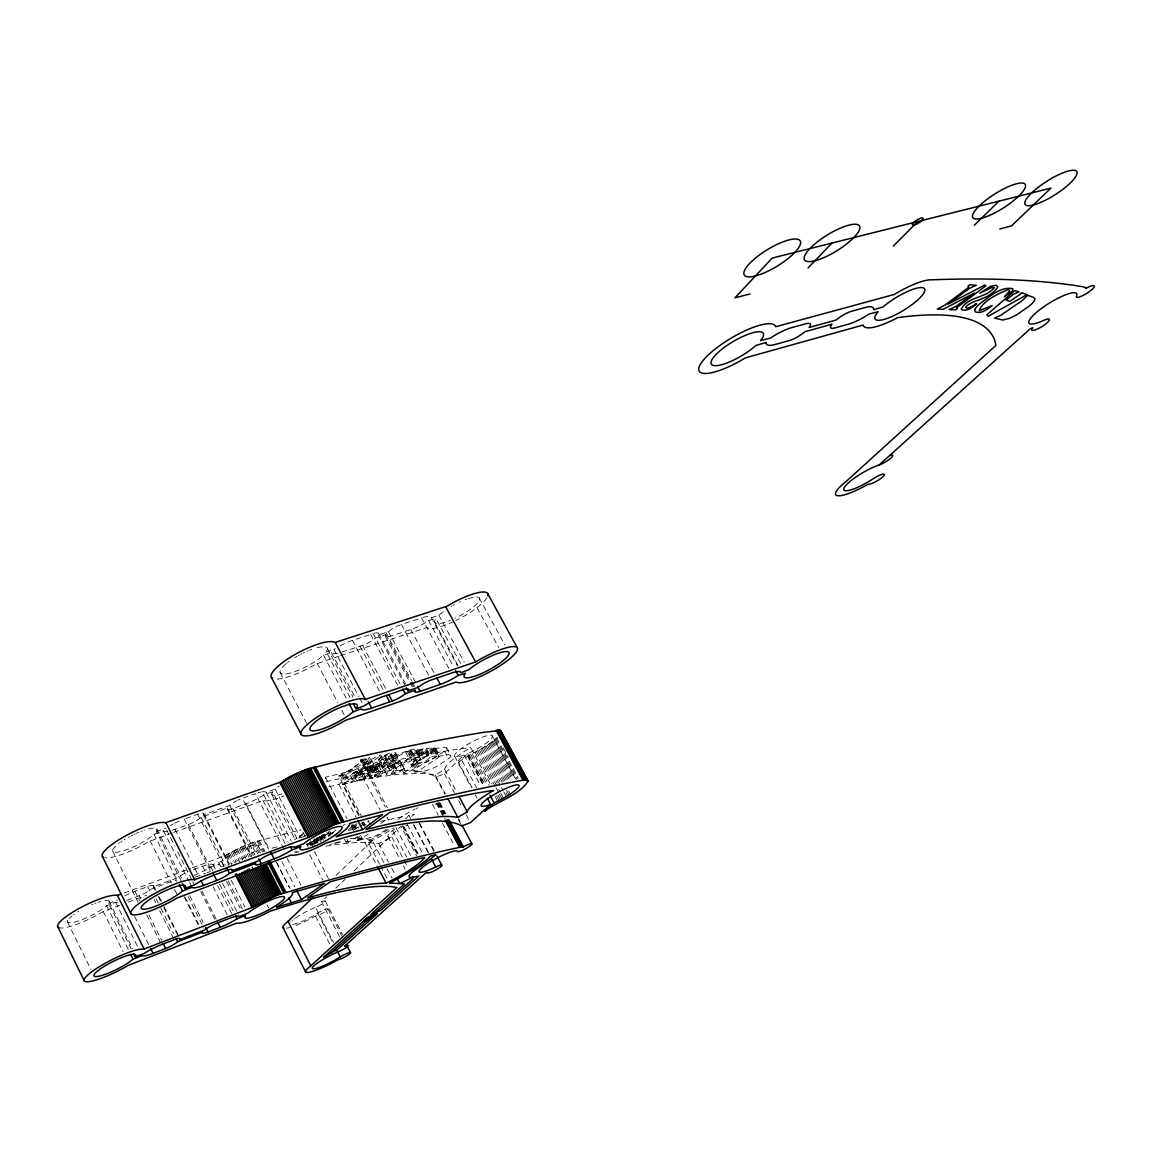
<?xml version="1.0" encoding="UTF-8"?>
<svg xmlns="http://www.w3.org/2000/svg" width="1152" height="1152" viewBox="0 0 1152 1152"><rect width="100%" height="100%" fill="white"/><g stroke="black" fill="none" stroke-linecap="round" stroke-linejoin="round"><path stroke-width="0.75" stroke-dasharray="5 3.75" d="M411.48 750.874L415.843 758.909L413.294 762.163L409.19 754.445C417.888 744.595 394.877 757.57 393.739 759.269C379.282 769.147 393.379 765.878 399.672 760.666L404.467 768.485L398.477 772.589L390.542 774.878L386.827 774.432L381.355 764.064C341.582 779.472 408.96 752.213 392.616 752.458M410.918 750.758L417.427 762.869L422.266 758.938L427.334 756.619L423.245 748.93L416.246 750.413L415.555 752.069L399.816 765.446L403.862 773.107L406.382 773.251L438.509 755.438L429.408 757.166L425.318 749.491L426.658 748.584L434.448 747.806L439.186 756.893L420.466 769.622L414.979 772.2L410.947 764.611C418.507 761.054 432.432 753.35 434.275 748.814L439.099 756.547M403.862 773.107L420.71 758.664L416.65 750.6M370.656 777.73L366.235 769.579L366.782 768.398L374.328 763.272L388.526 756.922L391.709 754.128L388.699 754.459L378.331 759.514L382.478 767.376C410.026 754.157 388.656 768.312 378.461 771.12C360.778 780.178 378.792 779.328 385.474 771.854L374.89 776.376L370.267 768.427M374.386 776.246C380.635 769.795 391.291 769.435 398.002 763.114C405 755.194 382.565 764.928 382.478 767.376M400.392 760.766L391.637 765.878L384.595 767.333L382.738 766.685A16.027 3.341 -27.9 0 1 384.638 763.459C385.387 758.232 429.163 740.664 409.19 754.445M413.294 762.163L419.256 757.915L415.051 749.707M180.893 880.56L156.398 831.47A24.696 5.501 -26.6 0 0 144.374 830.174M131.27 949.032L108.734 903.197A23.227 4.81 -26.4 0 0 102.47 901.051M350.136 697.738L326.29 651.758A26.51 6.739 -27.6 0 0 314.136 648.59M296.986 838.627L272.606 791.914A23.544 5.112 -27.4 0 0 281.866 793.872M221.011 866.822L219.298 863.87A22.176 4.493 -27.2 0 0 224.41 866.232M460.642 663.509L435.917 618.552A25.387 6.206 -28.5 0 0 450.461 620.323M411.754 816.365A92.923 17.784 -27.6 0 0 414.288 814.19L408.902 815.314L407.16 817.243A47.318 8.971 -27.7 0 1 404.626 819.634M359.309 815.069L338.861 776.002C344.909 773.222 364.118 761.515 360.475 759.974L385.243 807.062M366.034 768.096L364.666 767.952L344.203 783.058L349.589 780.494L366.034 768.096L361.598 759.902M360.418 770.616L380.952 755.309L385.128 763.2L364.55 778.478L365.947 778.594L361.829 770.746L360.418 770.616L364.81 778.694M337.954 653.17A21.744 5.486 -27.9 0 1 331.373 652.435L323.021 655.43A26.51 6.739 -27.6 0 1 289.109 673.315A26.51 6.739 -27.6 0 1 285.667 664.128M336.053 875.376L372.384 840.586L383.832 862.474M326.174 781.805A440.726 83.491 -26.4 0 1 435.686 777.082L444.413 773.842L464.083 755.021A21.442 4.277 -28.3 0 1 462.73 747.518A21.442 4.277 -28.3 0 1 492.25 735.754A21.442 4.277 -28.3 0 1 467.654 753.595L458.525 762.307L472.061 787.622M458.525 762.307C470.578 753.149 486.115 748.037 497.506 737.28M167.486 831.326A21.571 4.795 -26.9 0 1 163.526 830.822L153.749 834.48A24.696 5.501 -26.6 0 1 121.363 851.371A24.696 5.501 -26.6 0 1 118.541 843.667M339.581 936.691L321.538 901.699L326.75 896.746M335.866 888.091L344.995 879.437M354.11 870.782L401.026 826.286L416.621 855.893M117.763 902.707A20.304 4.19 -26.6 0 1 115.618 902.29L106.344 905.875A23.227 4.81 -26.4 0 1 79.272 920.707A23.227 4.81 -26.4 0 1 68.774 918.936M422.971 617.458A21.226 5.242 -28.2 0 1 431.41 617.746L439.344 614.909A25.387 6.206 -28.5 0 1 444.528 610.805M261.648 791.885A21.024 4.579 -27.2 0 1 266.141 792.374L275.429 788.904A23.544 5.112 -27.4 0 1 279.115 785.981M193.363 869.645L202.637 866.218A19.8 4.032 -26.9 0 1 213.005 864.605L221.832 861.192A22.176 4.493 -27.2 0 1 250.632 845.957A22.176 4.493 -27.2 0 1 253.037 852.163L252.317 852.696A22.176 4.493 -27.2 0 1 238.334 860.933M358.675 815.602L342.389 784.454L349.978 782.496L376.229 768.643L372.067 760.752L345.83 774.605L338.861 776.002M423.245 748.93L418.176 751.248L413.352 755.179C416.635 755.798 426.37 751.752 425.318 749.491M328.781 832.522L327.082 833.962A15.12 2.952 -27.6 0 0 325.483 836.784M417.427 762.869C420.71 763.445 430.416 759.398 429.408 757.166M348.019 830.03L354.182 824.803M434.275 748.814L443.678 747.101L446.76 748.181A14.328 2.909 -28.1 0 1 444.514 751.075L435.283 757.44A14.544 2.952 -28.1 0 1 428.026 761.069L421.661 763.243L410.947 764.611M356.933 823.622L354.73 825.437L359.611 824.731M446.674 747.662L450.792 755.741A14.328 2.866 -28.1 0 1 448.531 758.606L439.286 764.957A14.544 2.909 -28.1 0 1 432.029 768.6L425.664 770.789L414.979 772.2M344.491 839.203L346.003 842.098L349.358 839.405M328.91 786.816L338.904 784.368L358.632 769.133L380.074 809.942M303.797 833.011L294.466 839.909M366.235 769.579C371.362 771.077 377.467 767.218 381.355 764.064M315.331 839.448L323.914 834.653L325.613 838.238M360.475 759.974L369.576 757.526L373.752 765.461L367.819 768.298L352.382 779.458L348.221 771.538L363.629 760.349L369.576 757.526M365.947 778.594L356.976 781.056L352.858 773.179L358.618 770.458L372.067 760.752M352.858 773.179L361.829 770.746M356.976 781.056L362.75 778.32L376.229 768.643M313.934 843.97L326.693 834.768L306.432 844.589M298.872 837.691L304.445 833.659M335.722 829.944L329.789 835.79M310.306 845.611L318.37 839.837L304.762 847.022M378.331 759.514L384.293 755.309L389.491 753.264M332.381 833.501L324.418 838.44L322.877 835.459M380.664 823.637L385.186 820.296A13.536 2.592 -27.8 0 0 387.158 817.747M386.309 829.483L380.333 833.314A13.738 2.592 -27.8 0 1 373.464 836.77L356.904 840.73L355.406 837.85M399.816 765.446L402.336 765.605L434.448 747.806M427.334 756.619L421.69 757.224L420.754 758.318M438.336 756.446L447.739 754.675L450.706 755.222M356.904 840.73L368.28 834.178M339.019 656.093L315.835 664.085A36.446 9.259 -27.6 0 1 275.083 679.046M171.994 832.968L148.867 841.594A36.216 8.064 -26.6 0 1 104.875 857.779M119.952 905.184L102.053 912.125A34.07 7.056 -26.4 0 1 60.365 927.994M192.312 867.787L225.576 855.475L238.709 848.318L252.014 842.702L289.656 832.694A2169.115 261.778 -24.2 0 1 301.075 829.814M404.467 768.485L391.781 773.669L387.029 765.389M346.003 842.098L348.494 842.083L357.581 836.87M342.389 784.454A441.216 82.382 -26.4 0 1 381.514 776.534L398.074 774.403L419.04 773.41A441.216 82.382 -26.4 0 1 435.312 774.979L444.686 769.536A40.522 7.963 -28.3 0 1 470.678 747.59L490.608 784.656M360.907 823.982L363.499 822.485M292.824 924.48A20.131 3.485 -27.5 0 0 317.621 913.104A7.488 1.282 -27.5 0 1 326.866 908.87A7.488 1.282 -27.5 0 1 325.051 911.794A7.488 1.282 -27.5 0 1 315.792 916.042L314.395 916.632A27.706 4.795 -27.5 0 1 293.602 926.294M358.387 827.021L353.794 829.627L351.49 825.178M359.914 826.157L369.086 820.944M294.826 852.278L297.187 851.011M343.022 825.35L345.082 824.27M352.382 779.458L383.558 763.128L385.128 763.2M301.046 837.907L305.611 835.502M348.221 771.538L379.382 755.237L380.952 755.309M379.699 864.374L368.294 842.558L369.23 842.112A47.318 8.971 -27.7 0 0 393.854 827.798M368.294 842.558L378.778 843.538L391.896 837.173A25.589 4.738 -27.9 0 1 392.674 830.506A92.923 17.784 -27.6 0 0 396.274 828.058M415.843 758.909C406.915 759.384 396.432 766.613 391.277 773.51M338.026 842.141L339.25 841.594M348.653 830.592L354.01 828.706M126.691 900.432L139.349 895.723A10.771 2.218 -26.7 0 0 151.272 889.027L176.27 879.739A10.642 2.174 -26.9 0 0 176.962 881.078M128.333 902.059L146.75 895.19M195.336 877.075L205.387 873.331M207.058 872.698L210.413 871.445M340.632 841.954L329.933 844.502M124.142 893.03L190.656 868.392M124.574 895.982A20.218 4.147 -26.6 0 1 134.957 891.317L147.672 886.594A10.786 2.218 -26.7 0 1 153.36 886.752L178.387 877.464A10.642 2.174 -26.9 0 1 188.122 871.675M108.619 903.37L117.662 900.014M194.069 875.347A19.886 4.061 -27 0 0 210.845 866.88L219.427 863.698M172.21 830.232A21.571 4.795 -26.9 0 0 175.032 829.31L188.352 824.53A11.448 2.52 -26.9 0 0 201.096 817.373L227.39 807.955A11.29 2.477 -27.1 0 0 232.992 808.517L245.923 803.866A21.125 4.637 -27.2 0 0 263.75 794.938L272.75 791.712M173.678 832.363L263.275 800.467A34.531 7.488 -27.4 0 0 284.098 795.888M185.875 818.467L197.597 814.277A11.462 2.534 -26.9 0 1 203.414 814.81L229.752 805.392A11.304 2.477 -27.1 0 1 236.578 800.885M156.269 831.672L165.802 828.259M341.928 652.075L362.592 645.307A11.52 2.88 -28 0 0 375.552 638.006L385.762 634.68A11.419 2.837 -28.1 0 0 390.643 636.134L410.774 629.539A21.326 5.285 -28.3 0 0 428.688 620.654L436.176 618.206M340.704 655.546L426.946 627.595A34.906 8.539 -28.5 0 0 452.678 622.008M339.97 645.883A21.643 5.429 -27.8 0 1 352.469 640.368L373.234 633.614L401.126 685.958M326.045 652.104L333.979 649.512A21.643 5.429 -27.8 0 1 335.405 648.576M374.27 633.298A11.52 2.88 -28 0 1 378.216 635.083L388.44 631.757A11.434 2.837 -28.1 0 1 400.306 624.83M336.902 842.573L334.123 843.221M276.984 846.821L269.626 848.909A31.075 6.192 -27.2 0 1 270.115 849.758M325.267 778.738A34.315 7.33 -27.4 0 0 325.454 777.24L358.632 769.133M373.752 765.461L365.904 767.03A967.09 159.682 -25.4 0 1 413.813 756.648L447.754 750.715A967.09 159.682 -25.4 0 1 470.678 747.59M357.869 827.899L358.834 827.856M388.368 829.368A38.966 7.387 -27.7 0 1 364.867 842.515L360.576 842.443A424.901 74.318 -26.3 0 0 324.878 846.403M372.384 840.586L367.33 839.506A417.845 74.174 -26.3 0 0 348.408 838.67M419.155 757.454C407.866 757.037 397.426 764.64 388.742 771.235A16.042 3.283 -27.9 0 0 386.827 774.432M479.304 598.075L504.835 644.904M476.986 607.666L498.744 647.626M438.912 615.298L464.27 662.227M503.323 748.051L508.306 757.267M434.75 622.382L458.266 665.942M496.742 737.986L518.314 777.96M431.222 617.357L457.474 665.986M495.922 738.706L517.478 778.666M495.043 739.454L516.586 779.386M492.379 735.984L515.75 779.314M494.093 740.203L514.8 778.608M428.688 620.654L453.154 666.058M493.099 740.981L513.792 779.371M492.048 741.773L512.554 779.803M490.954 742.565L511.445 780.595M489.802 743.386L509.429 779.803M448.834 668.376L421.632 617.875L401.4 624.456L428.731 675.403M488.621 744.192L508.234 780.61M487.382 745.013L506.131 779.846M486.115 745.834L505.714 782.251M484.819 746.654L503.554 781.488M508.666 790.978L511.214 795.73M483.48 747.475L502.214 782.294M506.477 790.214L509.875 796.55M482.126 748.296L499.997 781.531M505.958 792.605L508.507 797.357M480.744 749.117L502.862 790.258M503.712 791.842L507.11 798.163M479.347 749.909L497.203 783.144M477.922 750.701L500.026 791.856M500.875 793.44L504.288 799.762M476.496 751.478L495.202 786.298M496.051 787.882L498.6 792.634M499.45 794.218L501.998 798.97M410.774 629.539L434.362 673.445M475.056 752.242L492.062 783.907M498.01 794.981L501.408 801.317M496.555 795.744L499.104 800.482M472.176 753.725L489.168 785.39M495.115 796.478L498.514 802.8M470.736 754.43L486.878 784.526M469.296 755.122L485.438 785.218M467.654 753.595L484.171 784.397M467.885 755.784L484.013 785.88M467.438 755.971L483.581 786.082M464.083 755.021L480.614 785.837M462.226 760.954L476.611 787.81M388.44 631.757L417.355 685.8M454.608 756.245L471.197 787.277M475.344 795.038L477 798.134M385.891 632.578L411.509 680.501M412.33 682.042L414.806 686.678M385.762 634.68L410.342 680.674M411.192 682.258L413.741 687.01M385.315 636.379L412.387 687.053M444.514 751.075L448.531 758.606M378.648 633.37L405.994 684.576M378.216 635.083L404.683 684.662M435.6 747.922L439.675 755.554M435.11 749.275L439.186 756.893M444.686 769.536L456.408 791.496M434.203 750.053L438.264 757.67M433.109 748.714L437.17 756.346M431.914 749.045L435.974 756.691M370.656 634.45L398.059 685.872M444.413 773.842L454.478 792.734M458.669 800.597L461.189 805.32M466.229 814.752L470.419 822.629M430.747 749.506L434.822 757.152M429.552 750.082L433.627 757.728M426.658 748.584L430.747 756.259M426.024 749.592L430.142 757.57M425.376 750.499L429.451 758.16M421.891 749.837L425.981 757.526M435.312 774.979L445.32 793.814M458.568 818.827L460.224 821.952M435.686 777.082L444.917 794.434M458.352 819.677L461.707 825.984M420.538 750.154L424.642 757.843M419.342 750.586L423.432 758.29M362.592 645.307L386.453 690.178M417.586 749.491L421.69 757.224M418.176 751.248L422.266 758.938M416.246 750.413L420.71 758.664M418.334 754.661L422.41 762.322M416.218 751.45L420.322 759.154M360.014 646.157L383.89 691.056M415.138 750.182L419.141 758.146M439.934 802.886L445.781 813.888M439.531 802.843L445.378 813.845M352.469 640.368L379.93 692.064M438.984 802.814L444.83 813.83M438.365 802.843L444.211 813.845M416.434 762.019L420.466 769.622M410.04 750.816L414.158 758.578M437.674 802.901L443.534 813.917M436.925 803.002L445.291 818.755M408.859 751.09L414.72 761.731M414.922 762.883L418.954 770.486M436.118 803.146L444.485 818.899M407.405 751.565L411.523 759.326M413.539 763.445L417.571 771.048M412.243 763.733L416.275 771.336M405.691 752.242L409.81 760.018M432.461 804.254L438.394 815.414M442.454 823.075L454.19 845.194M395.539 752.544L399.845 760.81M402.336 765.605L406.382 773.251M399.672 760.666L403.762 768.384M395.467 753.61L399.6 761.429M394.848 754.387L398.995 762.192M393.869 755.309L398.002 763.114M391.709 754.128L395.856 761.962M391.32 753.883L396.662 764.165M391.392 754.747L395.525 762.581M390.326 753.97L394.474 761.818M333.979 649.512L358.891 696.6M359.726 698.17L363.053 704.448M390.24 755.77L395.136 765.216M394.402 764.899L398.477 772.589M393.048 764.352L397.123 772.07M388.526 756.922L392.659 764.755M391.752 764.914L395.842 772.632M331.373 652.435L354.557 696.326M384.984 754.992L394.661 773.078M384.293 755.309L388.44 763.186M327.211 648.202L353.074 697.162M419.645 823.219L434.419 851.213M419.242 823.565L434.102 851.702M384.97 758.722L389.102 766.555M387.706 765.936L391.781 773.669M384.379 760.91L388.512 768.73M379.382 755.237L383.558 763.128M379.541 759.37L383.688 767.232M408.902 815.314L410.544 818.453M413.856 824.717L428.746 852.941M413.482 824.904L428.299 852.984M323.438 655.027L347.472 700.589M380.275 764.208L384.394 771.998M378.605 765.288L382.723 773.078M376.618 762.192L380.75 770.04M376.114 764.338L381.226 773.971M407.304 824.4L422.222 852.71M376.762 767.506L380.866 775.296M374.659 765.014L379.901 774.677M374.616 767.434L378.734 775.238M373.046 765.893L377.165 773.712M368.323 758.448L372.514 766.382M404.107 826.949L418.046 853.43M372.787 768.154L376.891 775.944M403.042 826.171L417.802 854.179M317.102 663.293L337.68 702.36M341.798 710.179L344.261 714.859M371.405 767.002L375.523 774.821M402.25 825.811L417.845 855.403M366.566 758.923L375.71 776.275M370.382 767.952L374.89 776.376M365.112 759.499L372.931 774.461M367.603 767.578L371.736 775.426M363.629 760.349L367.819 768.298M361.714 759.067L387.317 807.725M366.322 769.061L370.44 776.894M361.181 760.824L365.371 768.787M395.971 827.712L410.846 856.008M387.029 817.301L388.541 820.166M361.066 769.968L365.198 777.816M392.674 830.506L406.555 856.915M360.634 771.624L364.752 779.458M358.618 770.458L362.75 778.32M391.896 837.173L403.2 858.701M404.006 860.242L407.246 866.405M357.12 771.293L361.253 779.155M355.694 771.854L359.827 779.717M388.008 836.554L399.37 858.182M403.416 865.901L405.043 868.997M354.038 772.315L358.171 780.192M345.83 774.605L349.978 782.496M344.117 773.453L348.264 781.373M368.093 820.627L370.368 824.99M342.763 774.144L346.91 782.078M378.778 843.538L388.454 862.027M391.68 868.19L395.712 875.894M341.395 774.706L345.557 782.626M340.056 775.123L361.325 815.76M363.485 821.938L365.011 824.861M387.101 868.738L392.011 878.112M361.93 821.822L364.464 826.661M338.904 784.368L356.054 817.157M280.181 672.667L306.706 723.384M380.52 865.93L387.85 879.955M364.867 842.515L377.122 865.958M360.605 835.373L362.117 838.253M354.341 825.091L356.256 828.36M354.067 824.861L355.594 827.798M353.506 824.789L355.81 829.195L354.946 829.31L352.642 824.904M359.179 836.179L360.677 839.074M351.936 824.616L355.752 831.931M357.854 836.726L359.366 839.621M351.331 826.517L354.384 832.363M325.454 777.24L347.069 818.683M356.602 837.058L358.114 839.938M346.982 839.189L348.494 842.083M329.443 830.664L330.984 833.63M328.406 831.6L329.962 834.581M328.565 832.925L330.106 835.891M326.635 831.845L328.939 836.28M322.848 834.84L324.374 837.792M322.142 835.07L323.784 838.238M321.293 835.834L324.36 841.752M320.63 836.309L322.171 839.275M321.422 839.621L319.896 836.654L318.643 837.331L321.71 843.235M319.536 836.654L321.062 839.621M319.651 837.806L321.192 840.758M318.154 837.288L319.694 840.254M319.075 840.816L317.534 837.864L315.792 838.555L318.096 842.99M316.627 838.123L318.168 841.09M315.101 839.146L316.642 842.112M314.654 838.886L317.722 844.805M314.582 839.549L316.123 842.515M313.848 839.016L315.374 841.968M314.165 839.995L315.706 842.962M314.107 840.413L315.634 843.379M313.286 840.456L314.827 843.422M312.178 841.32L314.482 845.784M310.666 840.571L312.192 843.552M311.04 842.645L313.344 847.094M310.55 841.853L312.077 844.819M309.542 842.04L311.184 845.222M314.482 851.587L328.464 878.63M303.034 832.334L305.366 836.856M306.734 844.301L308.275 847.282M309.686 854.64L322.877 880.171M275.155 789.149L300.254 837.706M271.843 794.362L295.301 839.808M325.31 901.051L342.504 934.373M327.989 909.014L341.683 935.568M266.141 792.374L291.254 841.061M263.75 794.938L288 841.982M262.915 800.294L285.379 843.926M321.538 901.699A7.618 1.325 -27.5 0 1 324.619 902.146A7.618 1.325 -27.5 0 1 315.547 907.387L333.49 942.25M317.621 913.104L332.942 942.869M283.91 848.966L255.427 793.627L242.438 798.264L268.502 849.053M287.136 858.326L300.974 885.24M315.389 916.056L329.846 944.179M281.88 861.566L294.926 886.968M276.437 861.912L290.045 888.437M276.667 862.848L289.498 887.846M245.923 803.866L269.309 849.427M259.344 840.528L264.974 851.501M258.25 840.787L263.88 851.774M257.098 841.09L262.728 852.077M258.206 845.798L261.403 852.019M254.65 841.824L260.28 852.811M253.354 842.242L258.984 853.243M252.014 842.702L257.645 853.704M232.992 808.517L256.406 854.251M229.752 805.392L254.851 854.741M247.781 844.301L253.411 855.317M227.39 807.955L251.942 855.922M227.074 809.078L251.352 856.57M244.814 845.525L250.459 856.555M243.302 846.187L248.947 857.218M241.776 846.878L246.614 856.325M240.25 847.584L245.88 858.614M238.709 848.318L243.533 857.779M266.99 904.752L268.618 907.934M237.168 849.082L242.798 860.112M235.627 849.845L240.466 859.32M234.101 850.637L239.731 861.682M232.589 851.443L237.413 860.918M231.091 852.264L235.915 861.739M229.608 853.099L234.432 862.56M228.154 853.934L232.171 861.826M226.728 854.77L231.538 864.245M225.576 855.475L229.594 863.352M203.717 813.672L228.989 863.338M203.414 814.81L228.658 864.403M201.096 817.373L225.461 865.296M221.587 861.408L223.992 866.117M231.163 880.243L244.742 906.926M197.597 814.277L226.21 870.552M228.182 880.934L242.525 909.144M226.656 881.611L240.163 908.179M213.005 864.605L215.41 869.328M222.595 883.483L238.565 914.962M210.845 866.88L213.235 871.603M219.614 884.16L233.165 910.872M188.352 824.53L211.853 870.854M184.205 819.058L212.04 873.994M217.541 885.499L231.782 913.608M202.637 866.218L205.848 872.554M213.062 886.795L228.298 916.877M175.032 829.31L198.547 875.822M202.018 891.086L216.331 919.411M200.722 891.461L215.971 921.643M166.594 829.829L174.542 845.554M177.71 851.846L184.853 866.002M185.645 867.571L191.995 880.157M192.802 881.726L194.386 884.866M163.526 830.822L188.87 881.064M189.662 882.634L192.038 887.342M156.845 829.051L181.541 878.069M189.72 895.723L203.256 922.579M187.992 896.53L204.005 928.325M153.994 834.235L176.99 879.883M185.054 897.192L198.648 924.178M184.003 896.558L198.374 925.099M150.106 840.845L171.36 883.109M174.514 889.373L177.653 895.637M153.576 885.787L155.995 890.597M159.206 897.005L163.224 905.026M164.03 906.624L179.28 937.08M153.36 886.752L154.973 889.949M158.184 896.357L160.589 901.166M163.8 907.574L179.035 937.987M156.082 898.632L160.085 906.624M160.877 908.222L173.693 933.797M147.672 886.594L150.883 893.03M154.109 899.467L155.722 902.693M159.739 910.728L174.24 939.686M139.349 895.723L140.947 898.92M148.925 914.904L161.698 940.493M134.957 891.317L139.651 900.72M146.693 914.818L160.762 943.027M112.694 851.155L138.053 901.987M134.683 916.474L149.069 945.374M115.618 902.29L138.211 947.75M109.138 901.339L132.638 948.686M106.574 905.645L128.405 949.666M103.205 911.434L123.149 951.696M67.536 922.003L90.922 969.566M486.965 597.787A34.906 8.539 -28.5 0 1 477.878 606.974L476.669 607.91A34.906 8.539 -28.5 0 1 455.875 620.496M286.502 663.437A26.51 6.739 -27.6 0 1 287.381 662.731M288.317 662.026A26.51 6.739 -27.6 0 1 289.296 661.306M294.71 657.72A26.51 6.739 -27.6 0 1 297.072 656.323M298.282 655.632A26.51 6.739 -27.6 0 1 299.506 654.97M300.744 654.307A26.51 6.739 -27.6 0 1 301.997 653.674M303.25 653.054A26.51 6.739 -27.6 0 1 304.502 652.45M306.994 651.326A26.51 6.739 -27.6 0 1 308.232 650.794M309.442 650.304A26.51 6.739 -27.6 0 1 311.832 649.382M468.216 598.651A25.387 6.206 -28.5 0 1 472.262 607.896L471.37 608.573A25.387 6.206 -28.5 0 1 455.04 618.322M450.979 606.643A25.387 6.206 -28.5 0 1 452.131 605.981M453.298 605.318A25.387 6.206 -28.5 0 1 454.478 604.67M459.216 602.28A25.387 6.206 -28.5 0 1 460.397 601.733M464.99 599.803A25.387 6.206 -28.5 0 1 467.165 599.011M258.149 792.734A21.024 4.579 -27.2 0 1 260.568 792.101M119.362 843.048A24.696 5.501 -26.6 0 1 120.226 842.429M121.133 841.795A24.696 5.501 -26.6 0 1 122.069 841.162M124.056 839.88A24.696 5.501 -26.6 0 1 125.093 839.246M128.376 837.36A24.696 5.501 -26.6 0 1 129.499 836.741M130.651 836.136A24.696 5.501 -26.6 0 1 132.97 834.955M134.15 834.379A24.696 5.501 -26.6 0 1 135.317 833.832M136.483 833.299A24.696 5.501 -26.6 0 1 138.816 832.291M141.091 831.37A24.696 5.501 -26.6 0 1 142.2 830.938M170.093 825.624A21.485 4.738 -26.8 0 1 173.203 823.939M174.787 823.118A21.485 4.738 -26.8 0 1 182.707 819.619M237.773 800.266A11.304 2.477 -27.1 0 1 240.163 799.171M289.699 927.518A27.706 4.795 -27.5 0 1 286.574 928.181M69.192 918.475A23.227 4.81 -26.4 0 1 70.186 917.51M70.762 917.006A23.227 4.81 -26.4 0 1 72.058 915.941M73.526 914.832A23.227 4.81 -26.4 0 1 74.333 914.256M77.89 911.923A23.227 4.81 -26.4 0 1 78.869 911.333M91.728 904.766A23.227 4.81 -26.4 0 1 92.808 904.306M94.939 903.456A23.227 4.81 -26.4 0 1 95.976 903.067M97.978 902.362A23.227 4.81 -26.4 0 1 100.771 901.483M236.275 861.898A22.176 4.493 -27.2 0 1 235.253 862.358M232.258 863.64A22.176 4.493 -27.2 0 1 231.278 864.029M229.392 864.72A22.176 4.493 -27.2 0 1 227.606 865.325M306.374 844.214A417.845 74.174 -26.3 0 1 317.75 842.112M290.722 922.003A20.131 3.485 -27.5 0 1 291.067 921.643M292.363 920.448A20.131 3.485 -27.5 0 1 292.867 920.016M294.034 919.109A20.131 3.485 -27.5 0 1 294.667 918.634M295.33 918.158A20.131 3.485 -27.5 0 1 315.547 907.387M407.419 825.278A8.035 1.498 -27.9 0 1 405.806 825.883M398.102 819.475A21.614 4.061 -27.9 0 1 400.118 817.92L400.867 817.373A21.614 4.061 -27.9 0 1 414.907 809.15M415.915 808.675A21.614 4.061 -27.9 0 1 417.902 807.754M436.594 803.808A8.093 1.526 -28.1 0 1 435.038 804.355M321.221 835.517A2160.288 256.622 -24.3 0 1 333.23 832.565M351.605 828.144A2160.288 256.622 -24.3 0 1 361.382 825.854M363.01 825.48A2160.288 256.622 -24.3 0 1 366.221 824.746M380.434 821.506A2160.288 256.622 -24.3 0 1 394.272 818.438L403.157 816.538A38.966 7.387 -27.7 0 1 402.091 818.093M295.79 852.566A424.901 74.318 -26.3 0 1 299.117 851.774"/><path stroke-width="1.5" d="M528.019 781.286C518.054 796.162 498.082 800.654 484.747 811.339L494.078 802.872A21.542 3.874 -28.3 0 0 518.976 785.29A21.542 3.874 -28.3 0 0 489.47 797.472A21.542 3.874 -28.3 0 0 490.55 804.341L470.419 822.629L461.707 825.984A442.742 75.499 -26.6 0 0 326.246 842.99A34.704 6.782 -27.5 0 1 291.341 854.971L177.192 897.955A36.403 7.301 -26.8 0 1 133.258 914.818A36.403 7.301 -26.8 0 1 151.834 895.118A36.403 7.301 -26.8 0 1 194.342 879.768L308.246 837.504L334.901 824.4L358.027 817.906A2329.805 266.4 -24.4 0 1 510.034 782.611L524.491 779.875L528.005 780.955L500.386 730.454L483.005 732.427A2316.528 294.624 -23.9 0 0 329.587 763.517L306.317 769.464L293.731 774.763L279.72 782.381L165.542 822.744A36.216 8.064 -26.6 0 0 125.323 835.992A36.216 8.064 -26.6 0 0 103.205 857.232M500.933 733.118L500.386 730.454M184.853 888.437L184.997 888.25A24.826 4.982 -26.8 0 0 159.624 893.578A24.826 4.982 -26.8 0 0 144.922 909.202A24.826 4.982 -26.8 0 0 182.275 891.144L192.038 887.342A21.686 4.334 -27 0 0 203.414 885.442L216.706 880.445A11.506 2.29 -27.1 0 0 229.522 873.274L255.773 863.424A11.347 2.246 -27.3 0 0 261.245 863.712L274.147 858.859A21.226 4.19 -27.4 0 0 292.032 849.816L300.859 846.634A23.659 4.622 -27.5 0 0 309.816 848.088A23.659 4.622 -27.5 0 0 335.29 834.883L336.082 834.293A23.659 4.622 -27.5 0 0 334.526 827.438A23.659 4.622 -27.5 0 0 303.768 843.739L294.494 847.339A21.139 4.147 -27.3 0 0 283.91 848.966L270.95 853.819A11.362 2.246 -27.3 0 0 258.178 860.962L231.912 870.797A11.52 2.29 -27.1 0 0 226.21 870.552L212.846 875.563A21.6 4.291 -27 0 0 194.386 884.866L184.853 888.437L182.477 883.714M135.173 956.894L135.288 956.736A23.342 4.349 -26.6 0 0 110.938 962.554A23.342 4.349 -26.6 0 0 97.704 976.435A23.342 4.349 -26.6 0 0 132.84 959.314L142.099 955.598A20.405 3.787 -26.8 0 0 153.072 953.395L165.701 948.499A10.829 2.002 -26.9 0 0 177.696 941.789L202.637 932.112A10.685 1.958 -27.1 0 0 208.022 932.054L220.306 927.288A19.973 3.672 -27.1 0 0 237.154 918.734L245.563 915.581A22.277 4.061 -27.3 0 0 254.491 916.301A22.277 4.061 -27.3 0 0 278.467 903.83L279.202 903.298A22.277 4.061 -27.3 0 0 277.099 897.667A22.277 4.061 -27.3 0 0 248.17 913.003L239.357 916.531A19.901 3.643 -27.1 0 0 229.104 918.461L216.763 923.242A10.699 1.973 -27.1 0 0 204.811 929.909L179.842 939.586A10.829 2.002 -26.9 0 0 174.24 939.686L161.554 944.597A20.318 3.758 -26.8 0 0 144.202 953.395L135.173 956.894L133.603 953.755M355.954 708.739L356.213 708.422A26.64 6.163 -27.7 0 0 331.114 711.691A26.64 6.163 -27.7 0 0 313.027 730.872A26.64 6.163 -27.7 0 0 352.858 711.979L361.181 708.869A21.859 5.026 -27.9 0 0 371.606 708.12L392.213 701.006A11.578 2.635 -28 0 0 405.245 693.691L415.44 690.178A11.477 2.592 -28.2 0 0 420.178 691.358L440.251 684.432A21.442 4.838 -28.3 0 0 458.222 675.446L465.422 673.2A25.517 5.688 -28.5 0 0 473.328 676.627A25.517 5.688 -28.5 0 0 500.717 662.53L501.61 661.853A25.517 5.688 -28.5 0 0 502.114 652.147A25.517 5.688 -28.5 0 0 468.936 669.658L461.016 672.624A21.341 4.795 -28.2 0 0 451.382 673.114L431.222 680.026A11.491 2.606 -28.2 0 0 418.176 687.355L407.981 690.854A11.578 2.635 -28 0 0 403.128 689.659L382.421 696.773A21.758 4.968 -27.9 0 0 363.874 706.018L355.954 708.739L353.462 704.03M808.056 267.955L832.003 243.058M893.347 246.053L917.698 221.544M974.29 225.274L999 201.139M283.954 928.224A27.706 4.795 -27.5 0 1 288.058 921.341L312.696 897.739M471.902 843.869A8.136 1.382 -28.1 0 1 465.163 848.981A8.136 1.382 -28.1 0 1 457.517 851.472A21.715 3.672 -28 0 0 445.824 853.906A21.715 3.672 -28 0 0 425.851 864.792L425.088 865.325A21.715 3.672 -28 0 0 419.976 872.222A21.715 3.672 -28 0 0 435.701 867.01A8.064 1.354 -28 0 1 441.806 865.598A8.064 1.354 -28 0 1 433.757 871.027A8.064 1.354 -28 0 1 427.637 872.453L425.65 873.043L344.506 946.238A7.646 1.21 -27.6 0 1 347.515 946.526A7.646 1.21 -27.6 0 1 338.386 951.754A20.218 3.154 -27.6 0 0 315.893 964.195A20.218 3.154 -27.6 0 0 317.232 968.069A20.218 3.154 -27.6 0 0 340.2 956.966A7.517 1.166 -27.6 0 1 349.445 952.646A7.517 1.166 -27.6 0 1 347.544 955.426A7.517 1.166 -27.6 0 1 338.285 959.746L336.888 960.365A27.806 4.334 -27.6 0 1 309.701 972.13A27.806 4.334 -27.6 0 1 310.824 965.851L396.922 887.501L392.011 886.709A419.659 67.032 -26.5 0 0 287.179 905.789L270.245 911.117A32.688 5.962 -27.3 0 1 236.88 923.083L128.362 965.29A34.243 6.379 -26.6 0 1 86.746 981.763A34.243 6.379 -26.6 0 1 103.45 964.267A34.243 6.379 -26.6 0 1 143.798 949.118L252.072 907.531L277.2 895.104L315.979 883.699A2180.578 236.549 -24.6 0 1 446.918 850.118L464.27 846.346A8.136 1.382 -28.1 0 1 471.902 843.869L461.894 825.091M364.781 919.915L323.539 957.355A68.472 10.555 -27.7 0 1 330.566 953.266L331.776 952.574A68.472 10.555 -27.7 0 1 337.882 949.19L374.616 915.97M365.184 919.555L367.546 917.41L377.395 913.45L375.019 915.61M330.984 953.021L372.485 915.422A6.293 1.022 -27.7 0 1 375.365 915.235L374.04 916.445A6.293 1.022 -27.7 0 1 367.33 920.088A6.293 1.022 -27.7 0 1 364.435 920.29L365.76 919.094A6.293 1.022 -27.7 0 1 372.485 915.437M375.71 912.499L413.05 878.674M1085.875 288.547L1085.702 288.115A38.549 8.669 -31.7 0 0 1082.779 286.747L1073.318 285.25A2709.274 456.322 -23.3 0 0 944.64 279.389L932.126 279.806A42.552 10.872 -31.4 0 0 894.312 294.466L775.714 326.722A44.294 12.125 -30.7 0 0 732.182 337.522A44.294 12.125 -30.7 0 0 699.264 371.318A44.294 12.125 -30.7 0 0 745.373 357.869L863.165 325.022A42.552 10.872 -31.4 0 0 897.61 317.635A515.794 120.686 -28.9 0 1 994.608 339.984L995.99 345.326L846.302 481.32A34.546 7.33 -30.4 0 0 837.562 495.706A34.546 7.33 -30.4 0 0 867.197 484.69L868.723 484.114A9.331 1.958 -30.4 0 0 879.206 479.606A9.331 1.958 -30.4 0 0 883.843 474.134A9.331 1.958 -30.4 0 0 873.36 478.642A25.114 5.328 -30.4 0 1 846.792 490.723A25.114 5.328 -30.4 0 1 851.17 480.542A25.114 5.328 -30.4 0 1 879.235 464.918L1030.435 328.594L1032.84 327.83L1032.25 328.478A10.368 2.304 -31.6 0 0 1037.261 329.098A10.368 2.304 -31.6 0 0 1048.824 320.962A10.368 2.304 -31.6 0 0 1043.856 320.328A28.037 6.307 -31.7 0 1 1028.779 322.661A28.037 6.307 -31.7 0 1 1041.034 308.736L1042.157 307.915A28.037 6.307 -31.7 0 1 1067.357 294.149A28.037 6.307 -31.7 0 1 1076.501 296.093A10.541 2.347 -31.8 0 0 1083.715 295.114A10.541 2.347 -31.8 0 0 1094.27 286.819A10.541 2.347 -31.8 0 0 1087.07 287.77L1085.846 288.461M362.578 829.656L382.55 814.651L349.574 823.464A34.459 6.739 -27.5 0 1 336.082 836.726L362.578 829.656L357.682 820.282M301.45 899.669L324.518 883.354L292.075 892.642A31.19 5.688 -27.3 0 1 284.933 901.699L283.91 902.434A31.19 5.688 -27.3 0 1 278.107 906.278L276.566 907.286L301.45 899.669L296.554 890.15M272.448 678.326A36.446 9.259 -27.6 0 1 294.581 654.739A36.446 9.259 -27.6 0 1 335.045 642.485L447.077 606.168A34.906 8.539 -28.5 0 1 487.843 595.858M475.603 661.968L476.885 661.19A35.078 7.819 -28.5 0 1 513.49 646.589A35.078 7.819 -28.5 0 1 507.182 660.787L505.958 661.709A35.078 7.819 -28.5 0 1 456.25 681.998L345.456 720.346A36.648 8.482 -27.7 0 1 302.688 735.523A36.648 8.482 -27.7 0 1 324.058 712.858A36.648 8.482 -27.7 0 1 365.184 699.422L475.603 661.968L445.81 606.946M457.848 817.344L467.28 811.901A40.68 7.315 -28.3 0 1 493.661 790.387A970.862 146.434 -25.7 0 0 470.966 794.146L437.328 800.942A970.862 146.434 -25.7 0 0 389.794 812.419L366.005 829.613A442.944 75.557 -26.6 0 1 404.827 820.757L441.878 816.466A442.944 75.557 -26.6 0 1 457.848 817.344L447.826 798.509M412.891 877.162A25.69 4.349 -28 0 1 413.899 870.898A93.283 16.315 -27.7 0 0 435.758 854.827L430.402 856.066L428.63 857.938A47.506 8.222 -27.8 0 1 390.398 882.619L389.477 883.066L404.496 883.872L370.786 914.472L380.635 910.526L418.853 875.981L412.891 877.162L399.758 883.598L397.339 878.976M59.184 927.792A34.07 7.056 -26.4 0 1 78.12 909A34.07 7.056 -26.4 0 1 117.072 895.363L120.816 894.254M749.894 293.962L734.89 297.864L772.243 258.062L1050.926 188.107L1011.499 225.922L999.778 228.96M343.958 821.606L315.403 766.858M386.093 883.152L381.874 883.253A426.47 68.141 -26.5 0 0 307.498 897.898L330.12 881.813L343.354 878.198A2169.965 235.253 -24.7 0 1 415.901 859.536L424.714 857.434A39.125 6.768 -27.8 0 1 386.093 883.152L377.928 867.514M487.642 593.453L517.291 647.77M500.717 730.642L528.005 780.955M499.982 730.31L526.795 779.933M502.79 735.739L510.293 749.635M511.963 752.717L516.139 760.435M517.81 763.531L525.312 777.427M499.493 730.195L526.32 779.846M498.946 730.138L525.787 779.818M498.326 730.123L525.168 779.818M497.635 730.138L524.491 779.875M496.872 730.21L523.742 779.976M496.051 730.325L522.922 780.106M455.688 670.752L458.222 675.446M436.882 678.154L440.251 684.432M489.96 795.168L494.078 802.872M487.238 798.178L490.55 804.341M417.643 686.621L420.178 691.358M406.325 687.758L407.981 690.854M402.768 689.054L405.245 693.691M458.914 796.205L467.28 811.901M388.915 694.829L392.213 701.006M386.352 695.707L389.65 701.899M449.107 820.166L463.306 846.878M448.718 820.123L462.917 846.85M448.171 820.123L462.37 846.85M447.552 820.152L461.765 846.893M446.875 820.21L461.088 846.979M446.126 820.325L460.354 847.109M445.32 820.483L459.547 847.267M368.309 701.899L371.606 708.12M335.39 642.758L365.501 699.653M436.896 855.878L441.821 865.195M431.582 859.219L435.701 867.01M349.128 703.728L353.275 711.59M271.354 677.261L301.147 734.357M314.266 767.102L342.821 821.88M313.07 767.376L341.64 822.182M310.507 768.082L339.091 822.946M309.154 768.499L337.752 823.392M307.757 768.96L336.341 823.882M306.317 769.464L334.901 824.4M304.834 769.997L333.432 824.962M303.307 770.573L331.906 825.566M301.766 771.192L330.365 826.2M300.182 771.84L328.795 826.877M298.598 772.531L327.197 827.568M296.986 773.237L325.584 828.302M295.358 773.986L323.957 829.066M293.731 774.763L322.315 829.843M292.09 775.555L320.688 830.65M290.462 776.376L319.046 831.485M288.835 777.211L317.405 832.32M287.222 778.075L315.792 833.184M285.624 778.939L314.179 834.062M284.04 779.832L312.595 834.955M282.485 780.725L311.026 835.848M280.958 781.632L309.485 836.755M279.72 782.381L308.246 837.504M347.314 946.498L350.539 952.733M290.419 846.677L292.032 849.816M336.974 950.702L340.2 956.966M270.922 852.566L274.147 858.859M269.798 860.904L285.869 892.253M288.85 897.869L291.298 902.65M269.51 862.747L284.789 892.541M267.552 861.494L283.637 892.872M265.91 863.813L281.203 893.65M264.614 864.245L279.907 894.096M263.275 864.706L278.582 894.586M258.826 858.974L261.245 863.712M261.907 865.224L277.2 895.104M260.496 865.757L275.789 895.651M288.058 921.341L310.824 965.851M259.056 866.333L274.349 896.242M257.587 866.938L272.88 896.861M256.09 867.586L271.397 897.509M254.578 868.248L269.885 898.186M252.245 867.37L268.358 898.877M283.003 927.59L305.611 971.842M251.525 869.659L266.818 899.611M249.178 868.824L265.277 900.36M247.637 869.573L263.736 901.123M246.096 870.35L262.195 901.901M244.555 871.157L260.654 902.707M243.043 871.963L259.128 903.514M241.546 872.784L257.616 904.334M240.048 873.605L256.133 905.17M238.594 874.44L254.664 906.005M236.362 873.706L253.238 906.84M235.21 874.397L252.072 907.531M227.088 868.478L229.522 873.274M235.555 915.595L237.154 918.734M213.466 874.051L216.706 880.445M200.981 880.632L203.414 885.442M217.915 922.565L220.306 927.288M165.974 822.917L194.76 879.898M205.646 927.317L208.022 932.054M179.366 884.606L182.534 890.914M176.083 938.592L177.696 941.789M163.296 943.69L165.701 948.499M150.667 948.586L153.072 953.395M102.312 856.267L130.81 913.522M117.49 895.493L144.216 949.219M130.738 954.374L133.07 959.098M57.802 926.842L84.269 980.798M889.69 455.501A9.533 2.03 -30.5 0 1 890.87 458.136A9.533 2.03 -30.5 0 1 879.235 464.918M993.83 287.626L993.816 288.302C985.104 298.181 967.723 296.712 961.243 309.053L961.488 309.672C967.075 311.832 972.749 307.138 976.738 303.826L975.902 303.624C968.141 310.464 958.91 308.966 973.152 302.04C982.094 298.786 992.75 295.416 997.891 286.805L996.163 285.307L990.691 286.243L979.69 293.242L991.584 287.611L993.83 287.626M974.822 309.73L975.283 311.875C981.619 314.15 987.422 309.168 992.117 305.654L979.286 310.68C982.354 301.262 997.69 293.803 1007.741 289.814A11.621 2.765 -31.7 0 1 1009.44 291.269L1004.357 296.77L1012.277 291.24L1012.838 288.691C1000.411 286.114 988.978 297.288 979.445 304.042A19.728 4.709 -31.6 0 0 974.822 309.73M1034.856 298.757L1034.222 300.874A17.582 4.061 -31.6 0 1 1029.73 305.698L1017.259 314.41A17.842 4.133 -31.6 0 1 1008.907 318.499L1002.658 320.054L994.594 318.067L1000.742 315.288L1021.795 300.931L1027.656 295.373L1033.502 297.302L1034.856 298.757M956.635 307.757L957.384 308.65L955.714 309.888L949.147 309.586L955.67 306.634L974.434 292.954L943.214 309.312L937.31 309.053L945.101 305.021L967.522 288.202L968.674 287.093L967.982 286.128L969.739 284.832L976.32 285.25L969.566 288.317L947.952 304.186L984.931 284.99L985.824 285.854L956.635 307.757M1019.952 294.48L1009.786 301.291L1006.142 300.11L1013.342 294.307L1018.958 291.888L1014.854 290.52L986.774 314.842L988.186 316.267L1027.066 294.624L1021.435 292.723L1019.952 294.48M760.68 340.531L770.27 338.17A26.294 7.056 -30.9 0 1 791.957 327.571L805.766 323.784A14.054 3.758 -31 0 1 809.078 327.499L836.165 320.04A13.896 3.643 -31.2 0 1 851.875 311.17L865.181 307.526A25.834 6.71 -31.2 0 1 873.461 309.787L883.109 306.878A29.002 7.416 -31.4 0 1 919.829 287.611A29.002 7.416 -31.4 0 1 913.176 303.754L912.053 304.603A29.002 7.416 -31.4 0 1 882 319.91A29.002 7.416 -31.4 0 1 878.141 311.746L869.227 313.949A26.006 6.782 -31.3 0 1 848.333 324.187L835.07 327.874A13.882 3.629 -31.2 0 1 831.974 324.23L804.917 331.69A14.04 3.744 -31 0 1 789.134 340.618L775.382 344.434A26.482 7.128 -31 0 1 766.138 342.403L755.856 345.499A30.197 8.266 -30.7 0 1 712.714 365.227A30.197 8.266 -30.7 0 1 738.792 338.429A30.197 8.266 -30.7 0 1 760.68 340.531M822.197 258.322A32.285 9.23 -31.7 0 0 859.522 226.08A32.285 9.23 -31.7 0 0 814.277 244.426A32.285 9.23 -31.7 0 0 822.197 258.322M915.667 224.568A6.322 1.742 -32 0 0 923.083 218.232A6.322 1.742 -32 0 0 914.357 221.832A6.322 1.742 -32 0 0 915.667 224.568M1040.918 202.334A30.614 7.891 -32.5 0 0 1076.904 171.749A30.614 7.891 -32.5 0 0 1035.043 189.878A30.614 7.891 -32.5 0 0 1040.918 202.334M989.352 215.482A31.003 8.194 -32.4 0 0 1025.28 184.536A31.003 8.194 -32.4 0 0 982.454 203.04A31.003 8.194 -32.4 0 0 989.352 215.482M761.501 273.989A32.76 9.605 -31.4 0 0 800.381 241.243A32.76 9.605 -31.4 0 0 754.819 258.595A32.76 9.605 -31.4 0 0 761.501 273.989"/></g></svg>
